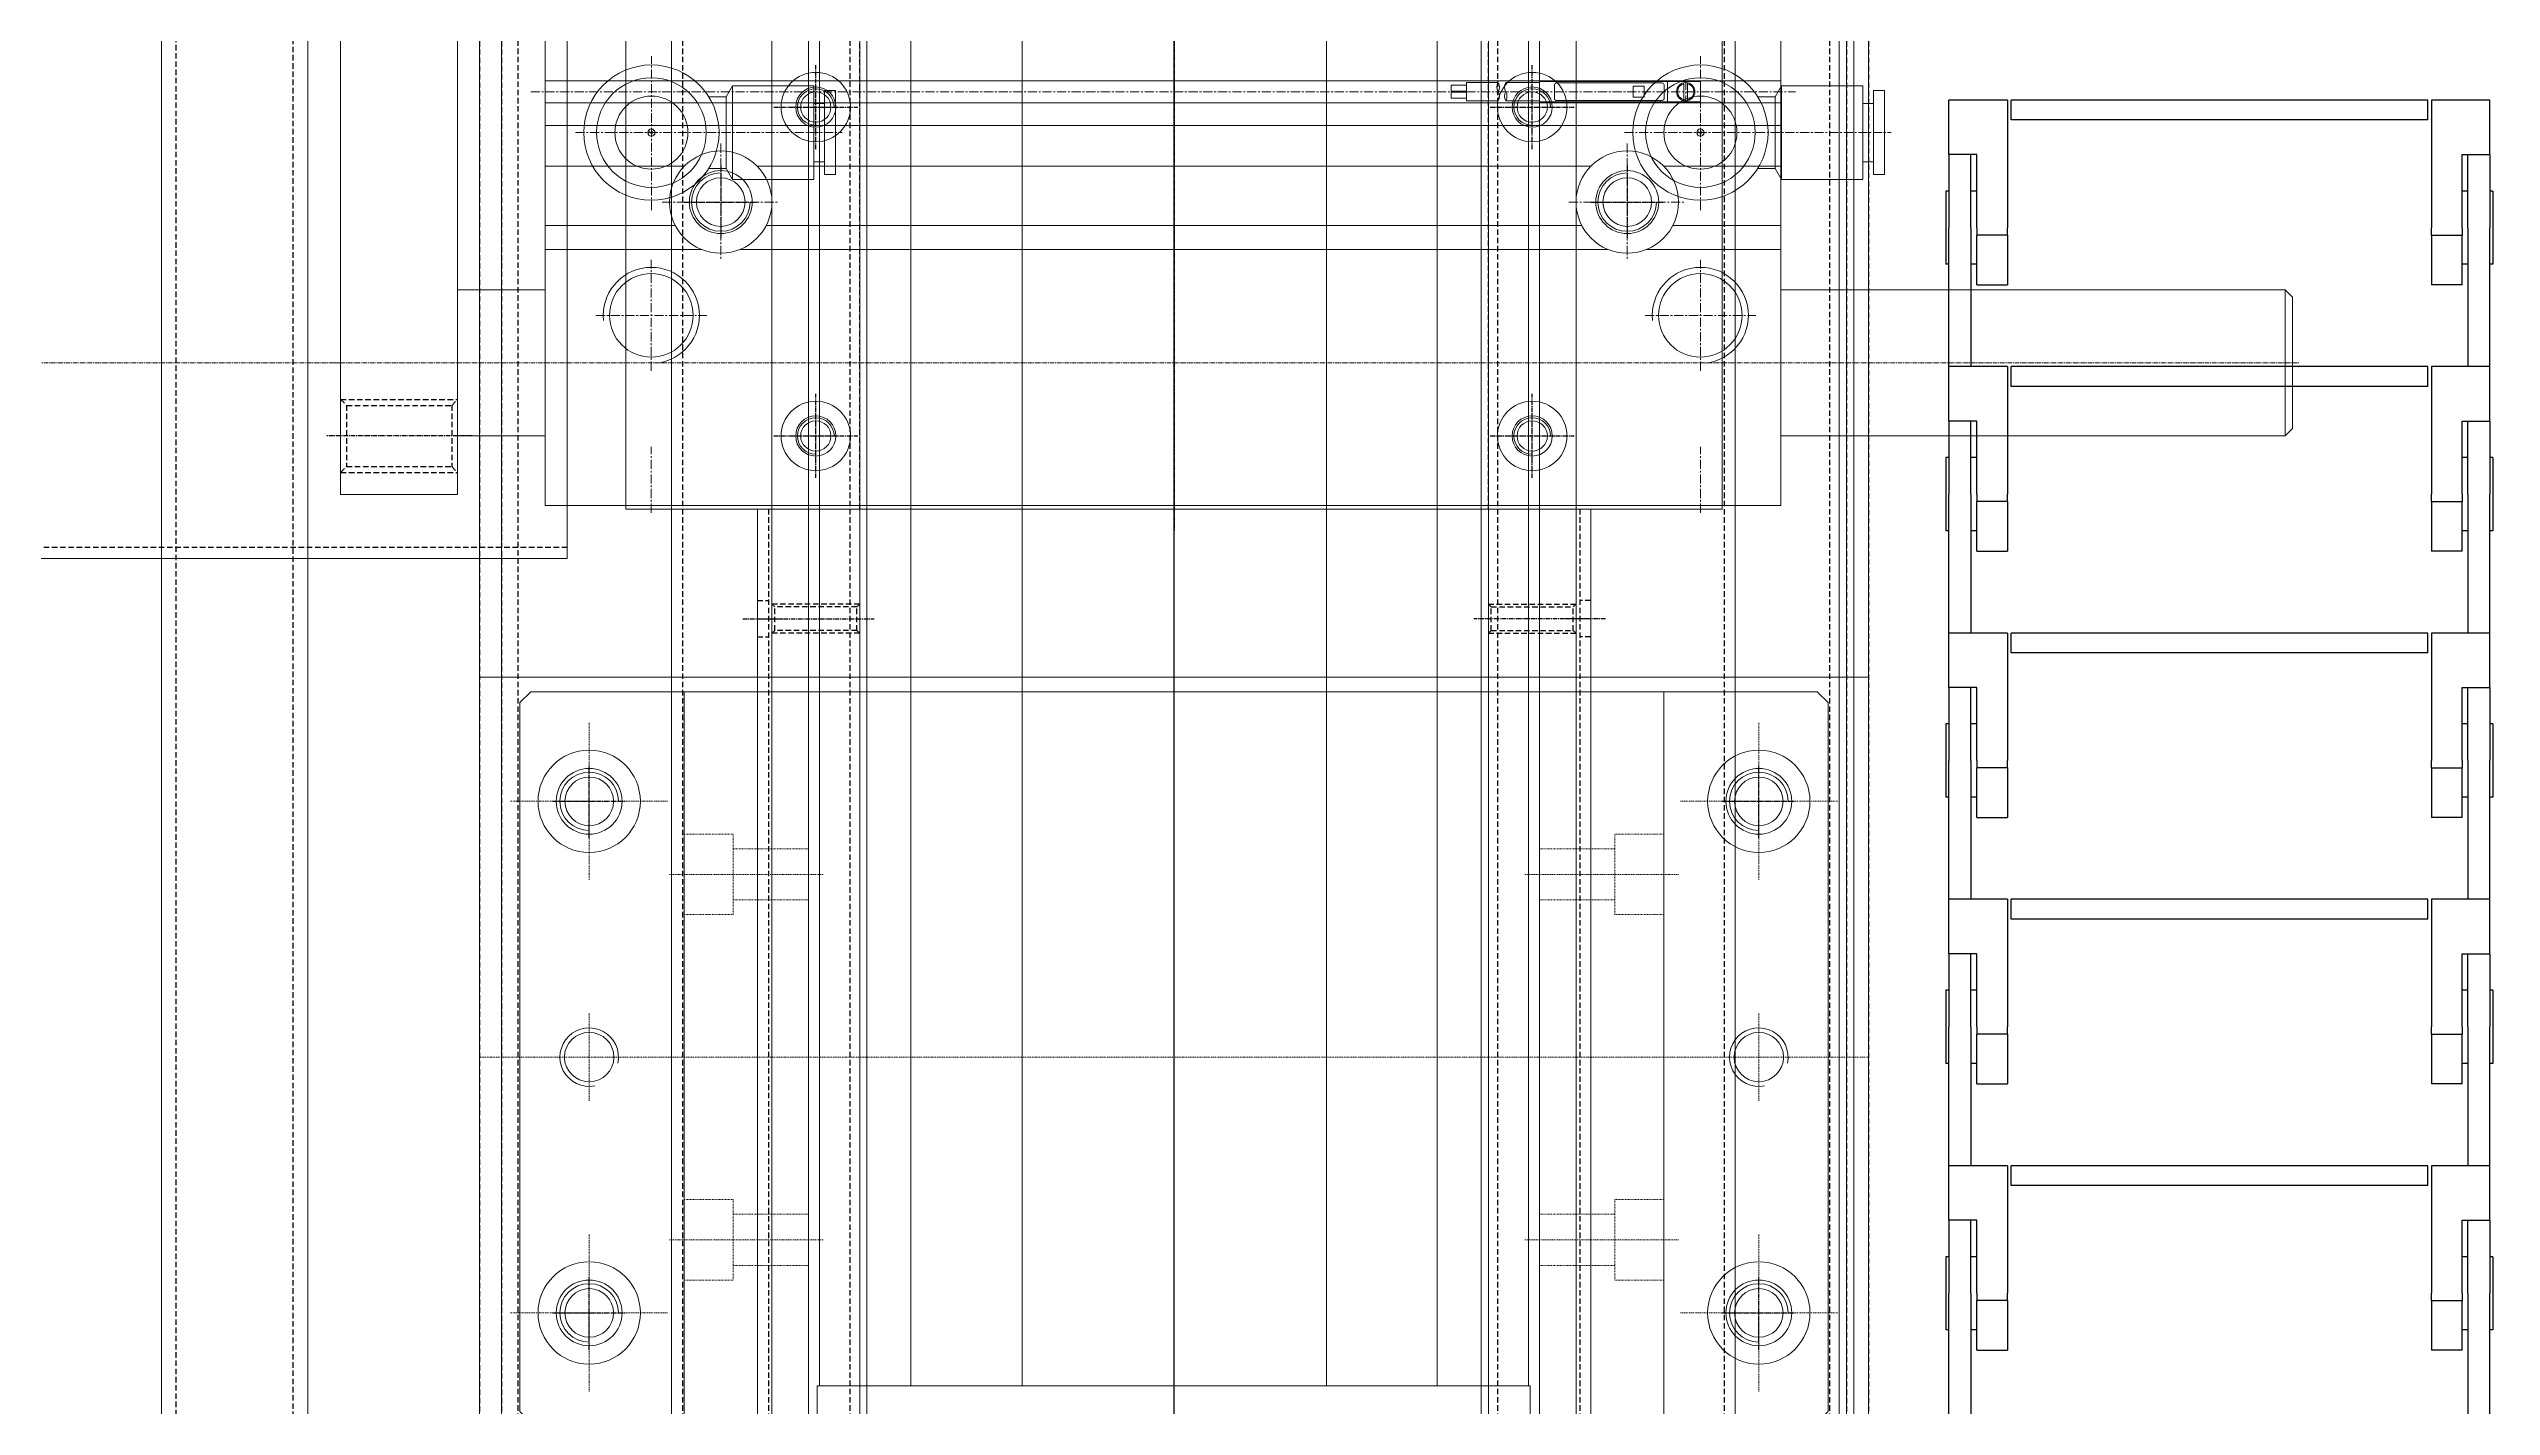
# Model space of a CAD drawing. Header units: millimetres. Extents: x -32759 to 129432, y 390 to 54305.
# Drawn here: x 29820.6 to 30154.7, y 25129.2 to 25314.9 of the extents above; entities that cross this region are included whole.
import ezdxf
from ezdxf.enums import TextEntityAlignment as Align

# ---------------------------------------------------------------- set-up
doc = ezdxf.new("R2010")
doc.units = ezdxf.units.MM
for name, pattern in [('CENTER', [2, 1.25, -0.25, 0.25, -0.25]), ('CENTER2', [28.575, 19.05, -3.175, 3.175, -3.175]), ('DASHED', [19.05, 12.7, -6.35]), ('HIDDEN', [0.375, 0.25, -0.125]), ('HIDDEN2', [4.7625, 3.175, -1.5875])]:
    doc.linetypes.add(name, pattern=pattern)
for name, color, linetype in [('1', 20, 'Continuous'), ('2', 2, 'DASHED'), ('CL', 1, 'CENTER'), ('HL', 2, 'HIDDEN')]:
    doc.layers.add(name, color=color, linetype=linetype)
doc.layers.add('1111111', color=1, linetype='Continuous', lineweight=25)
doc.layers.add('_BODY', color=7, linetype='Continuous', lineweight=13)
doc.styles.get("Standard").update_dxf_attribs({"font": 'arial.ttf'})

# ---------------------------------------------------------------- blocks, each defined once
blk = doc.blocks.new('TUWW')
at = {"ltscale": 0.5}
blk.add_circle((205051.78, 17531.93), 3.32, dxfattribs=at)
at = {"color": 1, "ltscale": 0.5}
blk.add_arc((205051.78, 17531.93), 4, 270, 180, dxfattribs=at)
at = {"layer": 'CL', "ltscale": 0.5}
for p, q in [((205051.78, 17536.93), (205051.78, 17526.93)), ((205046.78, 17531.93), (205056.78, 17531.93))]:
    blk.add_line(p, q, dxfattribs=at)
blk = doc.blocks.new('54YR2R2')
at = {"ltscale": 0.5}
for p, q in [((205405.8, 16504.44), (203985.8, 16504.44)), ((204742.8, 16314.44), (204742.8, 16504.44)), ((205405.8, 16314.44), (203985.8, 16314.44))]:
    blk.add_line(p, q, dxfattribs=at)
for p in [(-395.98, -1042.49), (-325.98, -1042.49), (-395.98, -1202.49), (-325.98, -1202.49)]:
    blk.add_blockref('TUWW', p)
blk = doc.blocks.new('57WERWR')
at = {"ltscale": 0.5}
for p, q in [((217010.53, 14888.67), (215596.53, 14888.67)), ((215596.53, 14838.67), (217010.53, 14838.67))]:
    blk.add_line(p, q, dxfattribs=at)
at = {"layer": 'HL', "ltscale": 3}
for p, q in [((215596.53, 14886.37), (217010.53, 14886.37)), ((215596.53, 14840.97), (217010.53, 14840.97))]:
    blk.add_line(p, q, dxfattribs=at)
blk = doc.blocks.new('R6UERE')
at = {"layer": 'HL', "ltscale": 3}
for p, q in [((205405.8, 14657.93), (203985.8, 14657.93)), ((205405.8, 14654.93), (203985.8, 14654.93))]:
    blk.add_line(p, q, dxfattribs=at)
blk = doc.blocks.new('56WERWER')
blk.add_blockref('R6UERE', (0, 0))
blk = doc.blocks.new('56ERQR')
for name, p in [('54YR2R2', (0, -193.75)), ('57WERWR', (-11607.74, 1419.03)), ('56WERWER', (0, 1465.76))]:
    blk.add_blockref(name, p)
at = {"xscale": -1, "rotation": 180}
for name, p in [('R6UERE', (0, 30965.62)), ('57WERWR', (-11607.74, 31012.36))]:
    blk.add_blockref(name, p, dxfattribs=at)
blk = doc.blocks.new('5r4ywwtwt')
at = {"color": 6, "ltscale": 0.5}
for p, q in [((214731.22, 20341.99), (214731.22, 19601.99)), ((214751.22, 20321.99), (214751.22, 19621.99))]:
    blk.add_line(p, q, dxfattribs=at)
at = {"layer": 'HL', "ltscale": 3}
for p, q in [((214733.22, 20339.99), (214733.22, 19603.99)), ((214749.22, 20323.99), (214749.22, 19619.99))]:
    blk.add_line(p, q, dxfattribs=at)
blk = doc.blocks.new('6rw4w')
at = {"rotation": 90}
blk.add_blockref('5r4ywwtwt', (234436.19, -193115.66), dxfattribs=at)
blk = doc.blocks.new('67etet')
at = {"layer": 'CL', "ltscale": 0.5}
blk.add_line((232049.94, 52073.88), (232029.94, 52073.88), dxfattribs=at)
at = {"layer": 'HL', "ltscale": 3}
for p, q in [((232031.94, 52078.88), (232032.75, 52078.07)), ((232031.94, 52078.88), (232047.94, 52078.88)), ((232047.13, 52078.07), (232047.94, 52078.88)), ((232032.75, 52078.07), (232032.75, 52069.69)), ((232032.75, 52078.07), (232047.13, 52078.07)), ((232047.13, 52078.07), (232047.13, 52069.69)), ((232031.94, 52068.88), (232032.75, 52069.69)), ((232031.94, 52068.88), (232047.94, 52068.88)), ((232032.75, 52069.69), (232047.13, 52069.69)), ((232047.13, 52069.69), (232047.94, 52068.88))]:
    blk.add_line(p, q, dxfattribs=at)
blk = doc.blocks.new('tyurw')
for p, q in [((232114.56, 52135.12), (232114.56, 52281.12)), ((232130.56, 52135.12), (232130.56, 52281.12)), ((232142.56, 52133.62), (232142.56, 52282.62)), ((232311.56, 52133.62), (232311.56, 52282.62)), ((232142.56, 52191.72), (232311.56, 52191.72)), ((232268.56, 52188.97), (232268.56, 52191.47)), ((232142.56, 52188.72), (232311.56, 52188.72)), ((232142.56, 52185.62), (232311.56, 52185.62)), ((232142.56, 52185.62), (232211.56, 52185.62)), ((232142.56, 52180.02), (232161.56, 52180.02)), ((232171.56, 52180.02), (232285.56, 52180.02)), ((232295.56, 52180.02), (232311.56, 52180.02)), ((232142.56, 52171.9), (232160.35, 52171.9)), ((232172.78, 52171.9), (232284.35, 52171.9)), ((232296.78, 52171.9), (232311.56, 52171.9)), ((232142.56, 52168.62), (232163.96, 52168.62)), ((232169.16, 52168.62), (232287.96, 52168.62)), ((232293.16, 52168.62), (232311.56, 52168.62)), ((232130.56, 52163.12), (232142.56, 52163.12)), ((232311.56, 52163.12), (232380.56, 52163.12)), ((232380.56, 52163.12), (232380.56, 52143.12)), ((232381.56, 52162.12), (232380.56, 52163.12)), ((232381.56, 52162.12), (232381.56, 52144.12)), ((232130.56, 52143.12), (232142.56, 52143.12)), ((232311.56, 52143.12), (232380.56, 52143.12)), ((232380.56, 52143.12), (232381.56, 52144.12)), ((232142.56, 52133.62), (232311.56, 52133.62))]:
    blk.add_line(p, q)
at = {"color": 2, "linetype": 'CENTER'}
for p, q in [((232140.56, 52190.22), (232313.56, 52190.22)), ((232298.56, 52191.72), (232298.56, 52188.72)), ((232166.56, 52183.12), (232166.56, 52167.12)), ((232290.56, 52183.12), (232290.56, 52167.12)), ((232158.56, 52175.12), (232174.56, 52175.12)), ((232282.56, 52175.12), (232298.56, 52175.12)), ((232157.06, 52152.05), (232157.06, 52167.2)), ((232300.56, 52152.05), (232300.56, 52167.2)), ((232149.49, 52159.62), (232164.64, 52159.62)), ((232292.99, 52159.62), (232308.14, 52159.62)), ((232157.06, 52132.62), (232157.06, 52141.62)), ((232300.56, 52132.62), (232300.56, 52141.62))]:
    blk.add_line(p, q, dxfattribs=at)
at = {"linetype": 'Continuous'}
for p, q in [((232266.49, 52191.1), (232268.56, 52191.1)), ((232266.49, 52190.3), (232266.49, 52191.1)), ((232268.56, 52190.3), (232266.49, 52190.3)), ((232268.56, 52190.14), (232266.49, 52190.14)), ((232266.49, 52190.14), (232266.49, 52189.34)), ((232266.49, 52189.34), (232268.56, 52189.34)), ((232268.56, 52191.47), (232272.9, 52191.47)), ((232273.94, 52191.47), (232278.56, 52191.47)), ((232278.56, 52191.72), (232278.56, 52188.72)), ((232278.56, 52191.62), (232300.56, 52191.62)), ((232280.61, 52191.17), (232280.61, 52189.27)), ((232280.86, 52191.42), (232295.36, 52191.42)), ((232291.36, 52190.97), (232292.86, 52190.97)), ((232291.36, 52190.97), (232291.36, 52189.47)), ((232291.36, 52189.47), (232292.86, 52189.47)), ((232292.86, 52189.47), (232292.86, 52190.97)), ((232295.61, 52189.27), (232295.61, 52191.17)), ((232296.06, 52191.62), (232296.06, 52188.82)), ((232298.31, 52191.45), (232298.31, 52189)), ((232298.81, 52189), (232298.81, 52191.45)), ((232300.56, 52188.72), (232300.56, 52191.72)), ((232268.56, 52188.97), (232272.9, 52188.97)), ((232273.94, 52188.97), (232278.56, 52188.97)), ((232278.56, 52188.82), (232300.56, 52188.82)), ((232280.86, 52189.02), (232295.36, 52189.02)), ((232130.56, 52135.12), (232114.56, 52135.12))]:
    blk.add_line(p, q, dxfattribs=at)
at = {"color": 2, "linetype": 'CENTER', "ltscale": 0.5}
for p, q in [((232114.56, 52153.12), (231989.56, 52153.12)), ((232113.56, 52153.12), (232382.56, 52153.12))]:
    blk.add_line(p, q, dxfattribs=at)
for centre, radius in [((232298.56, 52190.22), 1.25), ((232166.56, 52175.12), 7), ((232166.56, 52175.12), 4.3), ((232290.56, 52175.12), 7), ((232290.56, 52175.12), 4.3), ((232157.06, 52159.62), 5.72), ((232300.56, 52159.62), 5.72)]:
    blk.add_circle(centre, radius)
at = {"color": 2}
for centre, radius, start, end in [((232273.98, 52190.85), 1.25, 150, 210), ((232271.82, 52190.85), 1.25, 330, 30), ((232271.82, 52189.6), 1.25, 330, 30), ((232275.02, 52190.85), 1.25, 150, 210), ((232275.02, 52189.6), 1.25, 150, 210), ((232272.86, 52189.6), 1.25, 330, 30), ((232157.06, 52159.62), 6.57, 275.973, 185.973), ((232300.56, 52159.62), 6.57, 275.973, 185.973)]:
    blk.add_arc(centre, radius, start, end, dxfattribs=at)
at = {"linetype": 'Continuous'}
for centre, start, end in [((232280.86, 52191.17), 90, 180), ((232280.86, 52189.27), 180, 270), ((232295.36, 52191.17), 0, 90), ((232295.36, 52189.27), 270, 0)]:
    blk.add_arc(centre, 0.25, start, end, dxfattribs=at)
for start, end in [(102.8396, 257.1604), (282.8396, 77.1604)]:
    blk.add_arc((232298.56, 52190.22), 1.12, start, end)
blk.add_blockref('67etet', (82.62, 69.24))
blk = doc.blocks.new('845e5')
at = {"ltscale": 0.5}
for p, q in [((253180.46, 54429.88), (254580.46, 54429.88)), ((253180.46, 54427.88), (254580.46, 54427.88))]:
    blk.add_line(p, q, dxfattribs=at)
blk = doc.blocks.new('A$C5B6D2EAE')
for p, q in [((0, 66.4), (0, 74.4)), ((7.45, 74.4), (0, 74.4)), ((7.45, 70.6), (7.45, 74.4)), ((7.45, 74.4), (17.45, 74.4)), ((12.45, 74.8), (22.45, 74.8)), ((12.45, 74.4), (12.45, 74.8)), ((36.45, 74.4), (17.45, 74.4)), ((22.45, 74.4), (22.45, 74.8)), ((17.45, 71.4), (7.45, 71.4)), ((17.45, 70.6), (7.45, 70.6)), ((12.45, 70.6), (12.45, 71.4)), ((17.45, 71.4), (36.45, 71.4)), ((17.45, 70.6), (18.45, 70.6)), ((25.24, 70.6), (18.45, 70.6)), ((18.45, 66.4), (18.45, 70.6)), ((22.45, 70.6), (22.45, 71.4)), ((25.24, 70.6), (25.24, 66.4)), ((0, 66.4), (17.45, 66.4)), ((0, 8.9), (0, 65.9)), ((2.7, 65.9), (0, 65.9)), ((2.7, 8.9), (2.7, 65.9)), ((18.45, 66.4), (17.45, 66.4)), ((18.45, 66.4), (25.24, 66.4)), ((2.7, 8.9), (0, 8.9)), ((0, 0.4), (0, 8.4)), ((0, 8.4), (17.45, 8.4)), ((18.45, 8.4), (17.45, 8.4)), ((18.45, 8.4), (25.24, 8.4)), ((18.45, 8.4), (18.45, 4.2)), ((25.24, 4.2), (25.24, 8.4)), ((17.45, 4.2), (7.45, 4.2)), ((7.45, 4.2), (7.45, 0.4)), ((17.45, 3.4), (7.45, 3.4)), ((12.45, 3.4), (12.45, 4.2)), ((17.45, 4.2), (18.45, 4.2)), ((17.45, 3.4), (36.45, 3.4)), ((25.24, 4.2), (18.45, 4.2)), ((22.45, 3.4), (22.45, 4.2)), ((7.45, 0.4), (0, 0.4)), ((7.45, 0.4), (17.45, 0.4)), ((12.45, 0), (12.45, 0.4)), ((12.45, 0), (22.45, 0)), ((36.45, 0.4), (17.45, 0.4)), ((22.45, 0), (22.45, 0.4))]:
    blk.add_line(p, q)
blk = doc.blocks.new('ydthftf')
at = {"layer": '1111111', "ltscale": 0.5, "xscale": -1}
for p in [(253825.6, 54482.11), (253862.05, 54482.11), (253898.49, 54482.11), (253934.94, 54482.11), (253971.39, 54482.11)]:
    blk.add_blockref('A$C5B6D2EAE', p, dxfattribs=at)
blk = doc.blocks.new('MCLBM3')
at = {"color": 6}
blk.add_circle((0, 0), 0.5, dxfattribs=at)
blk.add_text('BM', height=0.5, dxfattribs=at).set_placement((0, 0), align=Align.MIDDLE)
at = {"flags": 1}
for tag, p in [('SPEC', (0, -3)), ('NAME', (0, -1)), ('ENAME', (0, -2)), ('WEIGHT', (0, -6)), ('QTY', (0, -5)), ('MATERIAL', (0, -4)), ('PRICE', (0, -7)), ('REMARK', (0, -8))]:
    blk.add_attdef(tag, p, '', height=0.5, dxfattribs=at)
blk = doc.blocks.new('tyuerqw')
at = {"color": 1, "linetype": 'CENTER'}
for p, q in [((259780.7, 54116.65), (259780.7, 54095.6)), ((259791.09, 54106.04), (259754.6, 54106.04))]:
    blk.add_line(p, q, dxfattribs=at)
at = {"color": 7, "linetype": 'Continuous'}
for p, q in [((259757, 54111.79), (259755.5, 54111.79)), ((259755.5, 54100.29), (259755.5, 54111.79)), ((259757, 54100.29), (259757, 54111.79)), ((259769.6, 54112.44), (259758.5, 54112.44)), ((259758.5, 54112.44), (259758.5, 54099.64)), ((259770.47, 54110.94), (259769.6, 54112.44)), ((259769.6, 54112.44), (259769.6, 54099.64)), ((259772.86, 54110.94), (259770.47, 54110.94)), ((259770.47, 54101.14), (259770.47, 54110.94)), ((259757, 54110.04), (259758.5, 54110.04)), ((259755.5, 54100.29), (259757, 54100.29)), ((259757, 54102.04), (259758.5, 54102.04)), ((259770.47, 54101.14), (259769.6, 54099.64)), ((259772.86, 54101.14), (259770.47, 54101.14)), ((259769.6, 54099.64), (259758.5, 54099.64))]:
    blk.add_line(p, q, dxfattribs=at)
for radius in [9.25, 7.5, 5]:
    blk.add_circle((259780.7, 54106.04), radius, dxfattribs=at)
blk.add_point((259780.7, 54106.04))
blk.add_blockref('MCLBM3', (259780.7, 54106.04))
blk = doc.blocks.new('ruyerwe')
at = {"layer": 'CL', "ltscale": 0.5}
blk.add_line((256987.2, 53900.44), (256992.7, 53900.44), dxfattribs=at)
at = {"layer": 'HL', "ltscale": 3}
for p, q in [((256989.2, 53903.44), (256990.7, 53903.44)), ((256989.2, 53897.44), (256990.7, 53897.44))]:
    blk.add_line(p, q, dxfattribs=at)
blk = doc.blocks.new('yrreey')
at = {"ltscale": 0.5}
for p, q in [((256129.11, 51536.5), (256129.11, 51711.5)), ((256292.61, 51711.5), (256129.11, 51711.5)), ((256292.61, 51536.5), (256292.61, 51711.5)), ((256291.11, 51710), (256130.61, 51710)), ((256292.61, 51536.5), (256129.11, 51536.5))]:
    blk.add_line(p, q, dxfattribs=at)
at = {"layer": 'HL', "ltscale": 3}
for p, q in [((256130.61, 51536.5), (256130.61, 51710)), ((256291.11, 51536.5), (256291.11, 51710))]:
    blk.add_line(p, q, dxfattribs=at)
at = {"rotation": 90}
for p in [(310071.3, -205279.21), (310151.3, -205279.21)]:
    blk.add_blockref('ruyerwe', p, dxfattribs=at)
for p in [(-860.09, -2200.44), (-698.09, -2200.44)]:
    blk.add_blockref('ruyerwe', p)
blk = doc.blocks.new('67tetre')
at = {"ltscale": 0.5}
for radius in [4.75, 2.75]:
    blk.add_circle((243189.74, 51321.72), radius, dxfattribs=at)
at = {"layer": 'CL', "ltscale": 0.5}
for p, q in [((243189.74, 51327.47), (243189.74, 51315.97)), ((243195.49, 51321.72), (243183.99, 51321.72))]:
    blk.add_line(p, q, dxfattribs=at)
blk = doc.blocks.new('67rte43')
at = {"ltscale": 0.5}
blk.add_circle((243142.44, 51717.1), 3.32, dxfattribs=at)
at = {"color": 1, "ltscale": 0.5}
blk.add_arc((243142.44, 51717.1), 4, 270, 180, dxfattribs=at)
at = {"layer": 'CL', "ltscale": 0.5}
for p, q in [((243142.44, 51722.1), (243142.44, 51712.1)), ((243137.44, 51717.1), (243147.44, 51717.1))]:
    blk.add_line(p, q, dxfattribs=at)
blk = doc.blocks.new('6754574')
at = {"layer": 'CL', "ltscale": 0.5}
blk.add_line((240929.96, 34872.45), (240929.96, 34895.45), dxfattribs=at)
at = {"layer": 'HL', "ltscale": 3}
for p, q in [((240927.46, 34893.45), (240927.89, 34893.01)), ((240927.46, 34893.45), (240927.46, 34878.45)), ((240932.02, 34893.01), (240927.89, 34893.01)), ((240927.89, 34893.01), (240927.89, 34876.38)), ((240932.46, 34893.45), (240932.02, 34893.01)), ((240932.02, 34893.01), (240932.02, 34876.38)), ((240932.46, 34893.45), (240932.46, 34878.45)), ((240932.46, 34878.45), (240927.46, 34878.45)), ((240927.46, 34878.45), (240927.89, 34877.7)), ((240932.02, 34876.38), (240927.89, 34876.38)), ((240927.89, 34876.38), (240929.96, 34875.19)), ((240932.02, 34876.38), (240929.96, 34875.19)), ((240932.46, 34878.45), (240932.02, 34877.7))]:
    blk.add_line(p, q, dxfattribs=at)
blk = doc.blocks.new('67ureey')
at = {"ltscale": 0.5}
for p, q in [((254683.77, 51051.92), (254683.77, 51201.92)), ((254833.77, 51201.92), (254683.77, 51201.92)), ((254833.77, 51051.92), (254833.77, 51201.92)), ((254833.77, 51051.92), (254683.77, 51051.92))]:
    blk.add_line(p, q, dxfattribs=at)
at = {"layer": 'CL', "ltscale": 0.5}
blk.add_line((254680.77, 51126.92), (254836.77, 51126.92), dxfattribs=at)
at = {"layer": 'HL', "ltscale": 3}
for p, q in [((254833.77, 51169.92), (254683.77, 51169.92)), ((254833.77, 51083.92), (254683.77, 51083.92))]:
    blk.add_line(p, q, dxfattribs=at)
for name, p in [('67rte43', (11583.33, -528.18)), ('67rte43', (11649.33, -528.18)), ('67tetre', (11504.03, -145.8)), ('67tetre', (11549.03, -145.8)), ('67tetre', (11589.03, -145.8)), ('67tetre', (11634.03, -145.8)), ('67tetre', (11504.03, -243.8)), ('67tetre', (11549.03, -243.8)), ('67tetre', (11589.03, -243.8)), ('67tetre', (11634.03, -243.8)), ('67rte43', (11583.33, -652.18)), ('67rte43', (11649.33, -652.18))]:
    blk.add_blockref(name, p)
at = {"rotation": 90}
blk.add_blockref('6754574', (289577.21, -189763.04), dxfattribs=at)
at = {"xscale": -1, "rotation": 90}
blk.add_blockref('6754574', (289577.21, 292016.88), dxfattribs=at)
blk = doc.blocks.new('wertwwq')
at = {"ltscale": 0.5}
blk.add_circle((240907.23, 36688.69), 2.07, dxfattribs=at)
at = {"color": 1, "ltscale": 0.5}
blk.add_arc((240907.23, 36688.69), 2.5, 270, 180, dxfattribs=at)
at = {"layer": 'CL', "ltscale": 0.5}
for p, q in [((240907.23, 36692.19), (240907.23, 36685.19)), ((240903.73, 36688.69), (240910.73, 36688.69))]:
    blk.add_line(p, q, dxfattribs=at)
blk = doc.blocks.new('67w3w')
at = {"layer": 'CL', "ltscale": 0.5}
blk.add_line((255592.28, 52835.54), (255592.28, 52850.97), dxfattribs=at)
at = {"layer": 'HL', "ltscale": 3}
for p, q in [((255590.28, 52848.97), (255590.66, 52848.59)), ((255590.28, 52848.97), (255590.28, 52836.97)), ((255593.9, 52848.59), (255590.66, 52848.59)), ((255590.66, 52848.59), (255590.66, 52837.35)), ((255594.28, 52848.97), (255593.9, 52848.59)), ((255593.9, 52848.59), (255593.9, 52837.35)), ((255594.28, 52848.97), (255594.28, 52836.97)), ((255590.28, 52836.97), (255590.66, 52837.35)), ((255593.9, 52837.35), (255590.66, 52837.35)), ((255594.28, 52836.97), (255593.9, 52837.35))]:
    blk.add_line(p, q, dxfattribs=at)
blk = doc.blocks.new('t7ertete')
at = {"ltscale": 0.5}
for p, q in [((213142.1, 51327.42), (213942.1, 51327.42)), ((213142.1, 51315.42), (213942.1, 51315.42)), ((213142.1, 51229.42), (213942.1, 51229.42)), ((213142.1, 51217.42), (213942.1, 51217.42))]:
    blk.add_line(p, q, dxfattribs=at)
at = {"rotation": 180}
blk.add_blockref('67w3w', (469369.38, 104164.39), dxfattribs=at)
for p in [(-27105.13, 14632.73), (-27060.13, 14632.73), (-27105.13, 14534.73), (-27060.13, 14534.73)]:
    blk.add_blockref('wertwwq', p)
at = {"xscale": -1}
blk.add_blockref('67w3w', (469369.38, -1619.55), dxfattribs=at)
blk = doc.blocks.new('6uwrw')
at = {"layer": 'CL', "ltscale": 0.5}
blk.add_line((255534.25, 52781.06), (255539.75, 52781.06), dxfattribs=at)
at = {"layer": 'HL', "ltscale": 3}
for p, q in [((255536.25, 52783.56), (255537.75, 52783.56)), ((255536.25, 52778.56), (255537.75, 52778.56))]:
    blk.add_line(p, q, dxfattribs=at)
blk = doc.blocks.new('78oirw')
at = {"ltscale": 0.5}
for p, q in [((214105.96, 49600.72), (214105.96, 49714.72)), ((214265.96, 49714.72), (214105.96, 49714.72)), ((214265.96, 49600.72), (214265.96, 49714.72)), ((214265.96, 49600.72), (214105.96, 49600.72))]:
    blk.add_line(p, q, dxfattribs=at)
at = {"layer": 'HL', "ltscale": 3}
for p, q in [((214265.96, 49713.22), (214105.96, 49713.22)), ((214265.96, 49602.22), (214105.96, 49602.22))]:
    blk.add_line(p, q, dxfattribs=at)
at = {"xscale": -1, "rotation": 90}
for p in [(266902.02, 305250.97), (267032.02, 305250.97)]:
    blk.add_blockref('6uwrw', p, dxfattribs=at)
at = {"rotation": 90}
for p in [(266902.02, -205935.53), (267032.02, -205935.53)]:
    blk.add_blockref('6uwrw', p, dxfattribs=at)
blk = doc.blocks.new('tu5rteyey')
at = {"xscale": -1}
blk.add_blockref('67ureey', (468625.87, 702.48), dxfattribs=at)
for name, p in [('t7ertete', (0, 556.98)), ('78oirw', (-473.86, 2171.67))]:
    blk.add_blockref(name, p)
blk = doc.blocks.new('tyietwtet')
blk.add_blockref('tu5rteyey', (0, 848.67))
blk = doc.blocks.new('A$C5BB940AA')
at = {"color": 2, "linetype": 'CENTER2', "ltscale": 0.01}
for p, q in [((95, 108), (95, 0)), ((15, 78.25), (15, 99.75)), ((175, 78.25), (175, 99.75)), ((4.25, 89), (25.75, 89)), ((185.75, 89), (164.25, 89)), ((47, 79), (26, 79)), ((143, 79), (164, 79)), ((15, 60), (15, 48)), ((175, 60), (175, 48)), ((0, 54), (190, 54)), ((15, 8.25), (15, 29.75)), ((47, 29), (26, 29)), ((143, 29), (164, 29)), ((175, 8.25), (175, 29.75)), ((4.25, 19), (25.75, 19)), ((185.75, 19), (164.25, 19))]:
    blk.add_line(p, q, dxfattribs=at)
at = {"color": 140}
for p, q in [((7, 104), (5.5, 102.5)), ((7, 104), (183, 104)), ((28, 4), (28, 104)), ((45, 4), (45, 104)), ((145, 4), (145, 104)), ((162, 4), (162, 104)), ((183, 104), (184.5, 102.5)), ((5.5, 102.5), (5.5, 5.5)), ((184.5, 102.5), (184.5, 5.5)), ((7, 4), (5.5, 5.5)), ((7, 4), (183, 4)), ((183, 4), (184.5, 5.5))]:
    blk.add_line(p, q, dxfattribs=at)
at = {"color": 4, "linetype": 'HIDDEN2', "ltscale": 0.02}
for p, q in [((28, 84.5), (34.7, 84.5)), ((34.7, 73.5), (34.7, 84.5)), ((162, 84.5), (155.3, 84.5)), ((155.3, 73.5), (155.3, 84.5)), ((34.7, 82.5), (45, 82.5)), ((145, 82.5), (155.3, 82.5)), ((34.7, 75.5), (45, 75.5)), ((145, 75.5), (155.3, 75.5)), ((28, 73.5), (34.7, 73.5)), ((162, 73.5), (155.3, 73.5)), ((28, 34.5), (34.7, 34.5)), ((34.7, 34.5), (34.7, 23.5)), ((155.3, 34.5), (155.3, 23.5)), ((162, 34.5), (155.3, 34.5)), ((34.7, 32.5), (45, 32.5)), ((145, 32.5), (155.3, 32.5)), ((28, 23.5), (34.7, 23.5)), ((34.7, 25.5), (45, 25.5)), ((145, 25.5), (155.3, 25.5)), ((162, 23.5), (155.3, 23.5))]:
    blk.add_line(p, q, dxfattribs=at)
at = {"color": 140}
for centre, radius in [((15, 89), 7), ((175, 89), 7), ((15, 89), 4.5), ((175, 89), 4.5), ((15, 54), 3.38), ((175, 54), 3.38), ((15, 19), 7), ((15, 19), 4.5), ((175, 19), 7), ((175, 19), 4.5)]:
    blk.add_circle(centre, radius, dxfattribs=at)
at = {"color": 4}
for centre in [(15, 54), (175, 54)]:
    blk.add_arc(centre, 4, 78.9204, 11.9526, dxfattribs=at)
blk = doc.blocks.new('T6UEYR')
h = blk.add_hatch(color=256)
h.paths.add_polyline_path([(241272.4, 52234.78), (241269.4, 52234.78), (241269.4, 52231.78, 0.414214)])
h.paths.add_polyline_path([(241266.4, 52234.78), (241269.4, 52234.78), (241269.4, 52237.78, 0.414214)])
h.paths.add_polyline_path([(241269.4, 52297.78, 0.414214), (241272.4, 52300.78), (241269.4, 52300.78)])
h.paths.add_polyline_path([(241266.4, 52300.78), (241269.4, 52300.78), (241269.4, 52303.78, 0.414214)])
at = {"color": 0}
for p, q in [((241149.4, 52316.58), (241139.4, 52316.58)), ((241139.4, 52316.58), (241139.4, 52219.08)), ((241149.4, 52219.08), (241149.4, 52316.58)), ((241389.4, 52219.08), (241389.4, 52316.58)), ((241389.4, 52316.58), (241399.4, 52316.58)), ((241399.4, 52316.58), (241399.4, 52219.08)), ((241139.4, 52219.08), (241149.4, 52219.08)), ((241399.4, 52219.08), (241389.4, 52219.08))]:
    blk.add_line(p, q, dxfattribs=at)
at = {"color": 0, "linetype": 'Continuous', "lineweight": 15}
for p, q in [((241149.4, 52314.78), (241149.4, 52316.78)), ((241149.4, 52314.78), (241149.4, 52316.78)), ((241149.4, 52316.78), (241389.4, 52316.78)), ((241389.4, 52314.78), (241389.4, 52316.78)), ((241149.4, 52288.78), (241149.4, 52314.78)), ((241149.4, 52288.78), (241149.4, 52314.78)), ((241389.4, 52288.78), (241389.4, 52314.78)), ((241149.4, 52287.78), (241149.4, 52288.78)), ((241149.4, 52287.78), (241149.4, 52288.78)), ((241149.4, 52288.78), (241389.4, 52288.78)), ((241149.4, 52247.78), (241149.4, 52287.78)), ((241149.4, 52247.78), (241149.4, 52287.78)), ((241389.4, 52287.78), (241389.4, 52288.78)), ((241389.4, 52247.78), (241389.4, 52287.78)), ((241149.4, 52246.78), (241149.4, 52247.78)), ((241149.4, 52246.78), (241149.4, 52247.78)), ((241149.4, 52220.78), (241149.4, 52246.78)), ((241149.4, 52220.78), (241149.4, 52246.78)), ((241149.4, 52246.78), (241389.4, 52246.78)), ((241389.4, 52246.78), (241389.4, 52247.78)), ((241389.4, 52220.78), (241389.4, 52246.78)), ((241149.4, 52218.78), (241149.4, 52220.78)), ((241149.4, 52218.78), (241149.4, 52220.78)), ((241389.4, 52218.78), (241389.4, 52220.78)), ((241149.4, 52218.78), (241389.4, 52218.78))]:
    blk.add_line(p, q, dxfattribs=at)
for centre, radius in [((241169.4, 52300.78), 4.25), ((241219.4, 52300.78), 4.25), ((241269.4, 52300.78), 3), ((241319.4, 52300.78), 4.25), ((241369.4, 52300.78), 4.25), ((241169.4, 52234.78), 4.25), ((241219.4, 52234.78), 4.25), ((241269.4, 52234.78), 3), ((241319.4, 52234.78), 4.25), ((241369.4, 52234.78), 4.25)]:
    blk.add_circle(centre, radius, dxfattribs=at)
at = {"color": 7, "linetype": 'Continuous', "lineweight": 15}
for centre, radius in [((241215.4, 52280.78), 7), ((241251.4, 52280.78), 7), ((241287.4, 52280.78), 7), ((241323.4, 52280.78), 7), ((241215.4, 52280.78), 3.3), ((241251.4, 52280.78), 3.3), ((241287.4, 52280.78), 3.3), ((241323.4, 52280.78), 3.3), ((241215.4, 52254.78), 7), ((241251.4, 52254.78), 7), ((241287.4, 52254.78), 7), ((241323.4, 52254.78), 7), ((241215.4, 52254.78), 3.3), ((241251.4, 52254.78), 3.3), ((241287.4, 52254.78), 3.3), ((241323.4, 52254.78), 3.3)]:
    blk.add_circle(centre, radius, dxfattribs=at)
at = {"layer": '1', "color": 2}
for p, q in [((241169.4, 52294.78), (241169.4, 52306.78)), ((241219.4, 52294.78), (241219.4, 52306.78)), ((241319.4, 52294.78), (241319.4, 52306.78)), ((241369.4, 52294.78), (241369.4, 52306.78)), ((241269.4, 52296.53), (241269.4, 52305.78)), ((241164.4, 52300.78), (241374.4, 52300.78)), ((241134.88, 52267.78), (241402.82, 52267.78)), ((241169.4, 52228.78), (241169.4, 52240.78)), ((241219.4, 52229.68), (241219.4, 52240.78)), ((241269.4, 52230.53), (241269.4, 52239.78)), ((241319.4, 52229.68), (241319.4, 52240.78)), ((241369.4, 52228.78), (241369.4, 52240.78)), ((241164.4, 52234.78), (241374.4, 52234.78))]:
    blk.add_line(p, q, dxfattribs=at)
at = {"layer": '1'}
for p, q in [((241215.4, 52273.78), (241215.4, 52287.78)), ((241251.4, 52273.78), (241251.4, 52287.78)), ((241287.4, 52273.78), (241287.4, 52287.78)), ((241323.4, 52273.78), (241323.4, 52287.78)), ((241330.4, 52280.78), (241208.4, 52280.78)), ((241215.4, 52247.78), (241215.4, 52261.78)), ((241251.4, 52247.78), (241251.4, 52261.78)), ((241287.4, 52247.78), (241287.4, 52261.78)), ((241323.4, 52247.78), (241323.4, 52261.78)), ((241330.4, 52254.78), (241208.4, 52254.78))]:
    blk.add_line(p, q, dxfattribs=at)
at = {"layer": '2', "lineweight": 0}
for centre in [(241169.4, 52300.78), (241219.4, 52300.78), (241319.4, 52300.78), (241369.4, 52300.78), (241169.4, 52234.78), (241219.4, 52234.78), (241319.4, 52234.78), (241369.4, 52234.78)]:
    blk.add_arc(centre, 5, 165, 105, dxfattribs=at)
blk = doc.blocks.new('y8w3rww')
at = {"color": 0, "linetype": 'Continuous', "lineweight": 15}
for p, q in [((217517.87, 51908.81), (216052.87, 51908.81)), ((217402.87, 51907.31), (216702.87, 51907.31)), ((217402.87, 51894.81), (216702.87, 51894.81)), ((216702.87, 51879.56), (217402.87, 51879.56)), ((217402.87, 51837.96), (216702.87, 51837.96)), ((217402.87, 51822.81), (216702.87, 51822.81)), ((217517.87, 51808.81), (216052.87, 51808.81)), ((217402.87, 51810.31), (216702.87, 51810.31))]:
    blk.add_line(p, q, dxfattribs=at)
at = {"layer": '1', "color": 2}
blk.add_line((216042.87, 51858.81), (217523.29, 51858.81), dxfattribs=at)
at = {"xscale": -1, "rotation": 90}
blk.add_blockref('A$C5BB940AA', (216801.87, 51953.81), dxfattribs=at)
at = {"color": 0}
blk.add_blockref('T6UEYR', (-24696.53, -408.97), dxfattribs=at)
blk = doc.blocks.new('8otwte')
at = {"ltscale": 0.5}
for p, q in [((213216.47, 49789.14), (211816.47, 49789.14)), ((213216.47, 49643.64), (211816.47, 49643.64))]:
    blk.add_line(p, q, dxfattribs=at)
at = {"layer": 'HL', "ltscale": 3}
for p, q in [((213216.47, 49787.64), (211816.47, 49787.64)), ((213216.47, 49645.14), (211816.47, 49645.14))]:
    blk.add_line(p, q, dxfattribs=at)
blk = doc.blocks.new('68w3rwt')
at = {"color": 0}
blk.add_blockref('y8w3rww', (-592.39, 2511.28), dxfattribs=at)
for name, p in [('yrreey', (-39905.39, 2916.59)), ('tyietwtet', (2438.37, 1692.02)), ('8otwte', (3644, 4649.7)), ('845e5', (-37669.98, -150.79)), ('ydthftf', (-37684.98, -292.42))]:
    blk.add_blockref(name, p)
for name, p, rotation in [('tyurw', (164097.35, 286598.65), 270), ('tyuerqw', (270388.02, -205339.12), 90), ('tyuerqw', (270388.02, -205482.62), 90)]:
    blk.add_blockref(name, p, dxfattribs=dict(rotation=rotation))
blk = doc.blocks.new('y8e5ey')
at = {"rotation": 90}
for name, p in [('6rw4w', (119524.453, -202410.239)), ('56ERQR', (114243.088, -192786.836))]:
    blk.add_blockref(name, p, dxfattribs=at)
at = {"color": 0, "rotation": 90}
blk.add_blockref('68w3rwt', (152397.482, -204251.514), dxfattribs=at)
blk = doc.blocks.new('1')
at = {"color": 6}
blk.add_blockref('y8e5ey', (-86090.027, -6800.077), dxfattribs=at)
blk = doc.blocks.new('sdfgsdfgcxvxbxcv')
blk.add_blockref('1', (266381.038, 132792.991))

msp = doc.modelspace()

# ---------------------------------------------------------------- block references
at = {"layer": '_BODY'}
msp.add_blockref('sdfgsdfgcxvxbxcv', (-248343.91, -112719.97), dxfattribs=at)

doc.saveas('drawing.dxf')
